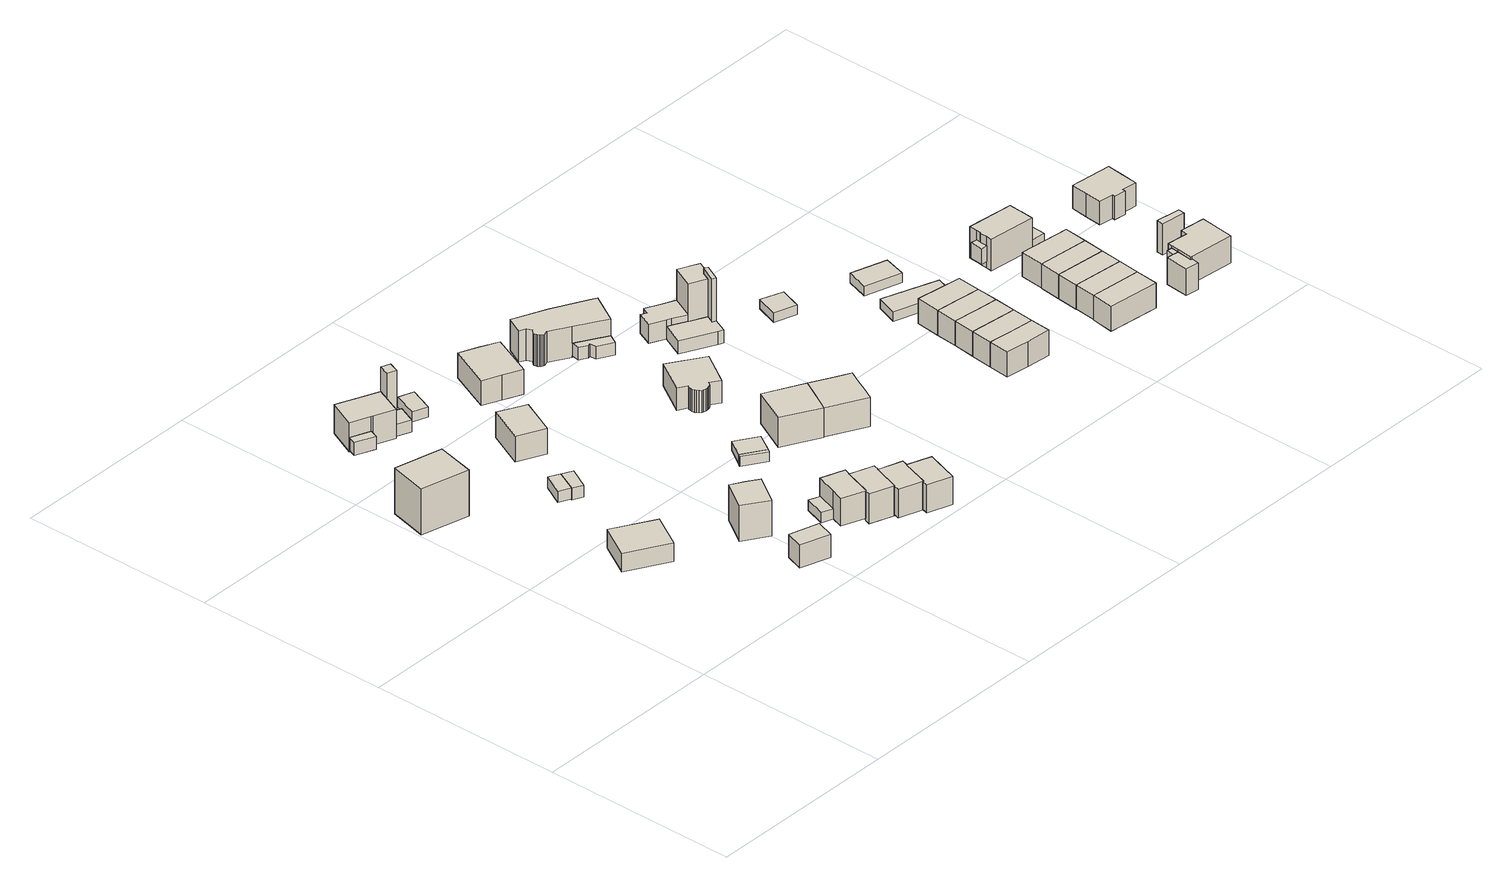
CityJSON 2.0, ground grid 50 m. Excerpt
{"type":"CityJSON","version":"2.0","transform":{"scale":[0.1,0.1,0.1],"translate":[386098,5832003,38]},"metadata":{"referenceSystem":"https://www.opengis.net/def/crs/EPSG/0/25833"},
"CityObjects":{
"building1":{"type":"Building","attributes":{"Gemeindeschluessel":"11000012","BezugspunktDach":"2200","function":"31001_1010","measuredHeight":14.35,"storeysAboveGround":2},"address":[{"country":"Germany","locality":"Berlin","thoroughfareNumber":"35","thoroughfareName":"Veltheimstraße"}],"geometry":[{"type":"Solid","lod":"1","boundaries":[[[[0,1,2,3]],[[4,5,6,7]],[[4,7,3,2]],[[5,4,2,1]],[[6,5,1,0]],[[7,6,0,3]]]]}]},
"building2":{"type":"Building","attributes":{"Gemeindeschluessel":"11000012","BezugspunktDach":"2200","function":"31001_1010","measuredHeight":5.49,"storeysAboveGround":1},"address":[{"country":"Germany","locality":"Berlin","thoroughfareNumber":"36A","thoroughfareName":"Veltheimstraße"}],"geometry":[{"type":"Solid","lod":"1","boundaries":[[[[8,9,10,11]],[[12,13,14,15]],[[12,15,11,10]],[[13,12,10,9]],[[14,13,9,8]],[[15,14,8,11]]]]}]},
"building3":{"type":"Building","attributes":{"Gemeindeschluessel":"11000012","BezugspunktDach":"2200","function":"31001_2463","measuredHeight":8.13,"storeysAboveGround":1},"address":[{"country":"Germany","locality":"Berlin","thoroughfareNumber":"38 (1)","thoroughfareName":"Veltheimstraße"}],"geometry":[{"type":"Solid","lod":"1","boundaries":[[[[16,17,18,19]],[[20,21,22,23]],[[20,23,19,18]],[[21,20,18,17]],[[22,21,17,16]],[[23,22,16,19]]]]}]},
"building4":{"type":"Building","attributes":{"Gemeindeschluessel":"11000012","function":"31001_1010"},"address":[{"country":"Germany","locality":"Berlin","thoroughfareNumber":"35A","thoroughfareName":"Veltheimstraße"}],"children":["building4-1","building4-2","building4-3"]},
"building4-1":{"type":"BuildingPart","attributes":{"BezugspunktDach":"2200","measuredHeight":9.42,"storeysAboveGround":2},"parents":["building4"],"geometry":[{"type":"MultiSurface","lod":"1","boundaries":[[[24,25,26,27,28,29,30,31]],[[32,33,34,35,36,37,38,39]],[[32,39,31,30]],[[33,32,30,29]],[[34,33,29,28]],[[35,34,28,40,41,27]],[[36,35,27,26]],[[37,36,26,25]],[[38,37,25,24]],[[42,43,24,31]],[[39,38,44,45]],[[27,41,40,28]],[[45,44,43,42]]]}]},
"building4-2":{"type":"BuildingPart","attributes":{"BezugspunktDach":"2200","measuredHeight":13.33,"storeysAboveGround":2},"parents":["building4"],"geometry":[{"type":"MultiSurface","lod":"1","boundaries":[[[46,47,48,49]],[[40,50,51,41]],[[40,28,27,49,48]],[[50,40,48,47]],[[51,50,47,46]],[[41,51,46,49]],[[41,27,28,40]]]}]},
"building4-3":{"type":"BuildingPart","attributes":{"BezugspunktDach":"2200","measuredHeight":3.38,"storeysAboveGround":2},"parents":["building4"],"geometry":[{"type":"Solid","lod":"1","boundaries":[[[[52,43,42,53]],[[45,44,54,55]],[[45,55,53,42]],[[54,44,43,52]],[[55,54,52,53]],[[45,42,43,44]]]]}]},
"building5":{"type":"Building","attributes":{"Gemeindeschluessel":"11000012","BezugspunktDach":"2200","function":"31001_2463","measuredHeight":2.88,"storeysAboveGround":1},"address":[{"country":"Germany","locality":"Berlin","thoroughfareNumber":"37 (1)","thoroughfareName":"Veltheimstraße"}],"geometry":[{"type":"Solid","lod":"1","boundaries":[[[[56,57,58,59]],[[60,61,62,63]],[[60,63,59,58]],[[61,60,58,57]],[[62,61,57,56]],[[63,62,56,59]]]]}]},
"building6":{"type":"Building","attributes":{"Gemeindeschluessel":"11000012","BezugspunktDach":"2200","function":"31001_2463","measuredHeight":3.05,"storeysAboveGround":1},"address":[{"country":"Germany","locality":"Berlin","thoroughfareNumber":"37A (1)","thoroughfareName":"Veltheimstraße"}],"geometry":[{"type":"Solid","lod":"1","boundaries":[[[[64,65,57,56]],[[66,67,68,69]],[[66,69,56,57]],[[67,66,57,65]],[[68,67,65,64]],[[69,68,64,56]]]]}]},
"building7":{"type":"Building","attributes":{"Gemeindeschluessel":"11000012","BezugspunktDach":"2200","function":"51009_1610","measuredHeight":3.01,"storeysAboveGround":0},"address":[{"country":"Germany","locality":"Berlin"}],"geometry":[{"type":"Solid","lod":"1","boundaries":[[[[70,71,72,73,74]],[[75,76,77,78,79]],[[75,79,74,73]],[[76,75,73,72]],[[77,76,72,71]],[[78,77,71,70]],[[79,78,70,74]]]]}]},
"building8":{"type":"Building","attributes":{"Gemeindeschluessel":"11000012","BezugspunktDach":"2200","function":"31001_1010","measuredHeight":11.53,"storeysAboveGround":3},"address":[{"country":"Germany","locality":"Berlin","thoroughfareNumber":"38","thoroughfareName":"Veltheimstraße"}],"geometry":[{"type":"Solid","lod":"1","boundaries":[[[[80,81,82,83,84]],[[85,86,87,88,89]],[[85,89,84,83]],[[86,85,83,82]],[[87,86,82,81]],[[88,87,81,80]],[[89,88,80,84]]]]}]},
"building9":{"type":"Building","attributes":{"Gemeindeschluessel":"11000012","BezugspunktDach":"2200","function":"31001_1010","measuredHeight":8.07,"storeysAboveGround":1},"address":[{"country":"Germany","locality":"Berlin","thoroughfareNumber":"37","thoroughfareName":"Veltheimstraße"}],"geometry":[{"type":"Solid","lod":"1","boundaries":[[[[90,91,92,93,94]],[[95,96,97,98,99]],[[95,99,94,93]],[[96,95,93,92]],[[97,96,92,91]],[[98,97,91,90]],[[99,98,90,94]]]]}]},
"building10":{"type":"Building","attributes":{"Gemeindeschluessel":"11000012","BezugspunktDach":"2200","function":"31001_2463","measuredHeight":2.65,"storeysAboveGround":1},"address":[{"country":"Germany","locality":"Berlin","thoroughfareNumber":"35A (1)","thoroughfareName":"Veltheimstraße"}],"geometry":[{"type":"Solid","lod":"1","boundaries":[[[[100,101,102,103]],[[104,105,106,107]],[[104,107,103,102]],[[105,104,102,101]],[[106,105,101,100]],[[107,106,100,103]]]]}]},
"building11":{"type":"Building","attributes":{"Gemeindeschluessel":"11000012","BezugspunktDach":"2200","function":"31001_2463","measuredHeight":2.65,"storeysAboveGround":1},"address":[{"country":"Germany","locality":"Berlin","thoroughfareNumber":"40 (1)","thoroughfareName":"Veltheimstraße"}],"geometry":[{"type":"Solid","lod":"1","boundaries":[[[[108,109,110,111]],[[112,113,114,115]],[[112,115,111,110]],[[113,112,110,109]],[[114,113,109,108]],[[115,114,108,111]]]]}]},
"building12":{"type":"Building","attributes":{"Gemeindeschluessel":"11000012","BezugspunktDach":"2200","function":"31001_1010","measuredHeight":7.31,"storeysAboveGround":2},"address":[{"country":"Germany","locality":"Berlin","thoroughfareNumber":"40","thoroughfareName":"Veltheimstraße"}],"geometry":[{"type":"Solid","lod":"1","boundaries":[[[[116,117,118,119,120,121,122,123,124]],[[114,113,125,126,127,128,129,130,131]],[[114,131,124,123]],[[113,114,123,122]],[[125,113,122,121]],[[126,125,121,120]],[[127,126,120,119]],[[128,127,119,118]],[[129,128,118,117]],[[130,129,117,116]],[[131,130,116,124]]]]}]},
"building13":{"type":"Building","attributes":{"Gemeindeschluessel":"11000012","BezugspunktDach":"2200","function":"31001_1010","measuredHeight":7.72,"storeysAboveGround":2},"address":[{"country":"Germany","locality":"Berlin","thoroughfareNumber":"40A","thoroughfareName":"Veltheimstraße"}],"geometry":[{"type":"Solid","lod":"1","boundaries":[[[[132,133,134,135,136,119,118,117,116,137]],[[138,139,140,141,142,143,144,145,146,147]],[[138,147,137,116]],[[139,138,116,117]],[[140,139,117,118]],[[141,140,118,119]],[[142,141,119,136]],[[143,142,136,135]],[[144,143,135,134]],[[145,144,134,133]],[[146,145,133,132]],[[147,146,132,137]]]]}]},
"building14":{"type":"Building","attributes":{"Gemeindeschluessel":"11000012","BezugspunktDach":"2200","function":"31001_1010","measuredHeight":9.08,"storeysAboveGround":1},"address":[{"country":"Germany","locality":"Berlin","thoroughfareNumber":"37A","thoroughfareName":"Veltheimstraße"}],"geometry":[{"type":"Solid","lod":"1","boundaries":[[[[148,149,150,151,152,153]],[[154,155,156,157,158,159]],[[154,159,153,152]],[[155,154,152,151]],[[156,155,151,150]],[[157,156,150,149]],[[158,157,149,148]],[[159,158,148,153]]]]}]},
"building15":{"type":"Building","attributes":{"Gemeindeschluessel":"11000012","BezugspunktDach":"2200","function":"31001_1010","measuredHeight":7.48,"storeysAboveGround":2},"address":[{"country":"Germany","locality":"Berlin","thoroughfareNumber":"40B","thoroughfareName":"Veltheimstraße"}],"geometry":[{"type":"Solid","lod":"1","boundaries":[[[[160,161,162,163,164,135,134,133,132,165]],[[166,167,168,169,170,171,172,173,174,175]],[[166,175,165,132]],[[167,166,132,133]],[[168,167,133,134]],[[169,168,134,135]],[[170,169,135,164]],[[171,170,164,163]],[[172,171,163,162]],[[173,172,162,161]],[[174,173,161,160]],[[175,174,160,165]]]]}]},
"building16":{"type":"Building","attributes":{"Gemeindeschluessel":"11000012","BezugspunktDach":"2200","function":"51009_1610","measuredHeight":2.6,"storeysAboveGround":0},"address":[{"country":"Germany","locality":"Berlin"}],"geometry":[{"type":"Solid","lod":"1","boundaries":[[[[176,177,178,179,180]],[[181,182,183,184,185]],[[181,185,180,179]],[[182,181,179,178]],[[183,182,178,177]],[[184,183,177,176]],[[185,184,176,180]]]]}]},
"building17":{"type":"Building","attributes":{"Gemeindeschluessel":"11000012","BezugspunktDach":"2200","function":"31001_2463","measuredHeight":2.34,"storeysAboveGround":1},"address":[{"country":"Germany","locality":"Berlin","thoroughfareNumber":"41 (1)","thoroughfareName":"Veltheimstraße"}],"geometry":[{"type":"Solid","lod":"1","boundaries":[[[[177,186,187,178]],[[188,189,190,191]],[[188,191,178,187]],[[189,188,187,186]],[[190,189,186,177]],[[191,190,177,178]]]]}]},
"building18":{"type":"Building","attributes":{"Gemeindeschluessel":"11000012","BezugspunktDach":"2200","function":"31001_1010","measuredHeight":7.34,"storeysAboveGround":2},"address":[{"country":"Germany","locality":"Berlin","thoroughfareNumber":"40C","thoroughfareName":"Veltheimstraße"}],"geometry":[{"type":"Solid","lod":"1","boundaries":[[[[192,193,163,162,161,160,194]],[[195,196,197,198,199,200,201]],[[195,201,194,160]],[[196,195,160,161]],[[197,196,161,162]],[[198,197,162,163]],[[199,198,163,193]],[[200,199,193,192]],[[201,200,192,194]]]]}]},
"building19":{"type":"Building","attributes":{"Gemeindeschluessel":"11000012","BezugspunktDach":"2200","function":"31001_1010","measuredHeight":7.98,"storeysAboveGround":1},"address":[{"country":"Germany","locality":"Berlin","thoroughfareNumber":"41","thoroughfareName":"Veltheimstraße"}],"geometry":[{"type":"Solid","lod":"1","boundaries":[[[[202,203,204,205,206,207,208,209,210,211,212,213,214,215,216,217,218,219,220]],[[221,222,223,224,225,226,227,228,229,230,231,232,233,234,235,236,237,238,239]],[[221,239,220,219]],[[222,221,219,218]],[[223,222,218,217]],[[224,223,217,216]],[[225,224,216,215]],[[226,225,215,214]],[[227,226,214,213]],[[228,227,213,212]],[[229,228,212,211]],[[230,229,211,210]],[[231,230,210,209]],[[232,231,209,208]],[[233,232,208,207]],[[234,233,207,206]],[[235,234,206,205]],[[236,235,205,204]],[[237,236,204,203]],[[238,237,203,202]],[[239,238,202,220]]]]}]},
"building20":{"type":"Building","attributes":{"Gemeindeschluessel":"11000012","function":"31001_1010"},"address":[{"country":"Germany","locality":"Berlin","thoroughfareNumber":"39","thoroughfareName":"Veltheimstraße"}],"children":["building20-1","building20-2"]},
"building20-1":{"type":"BuildingPart","attributes":{"BezugspunktDach":"2200","measuredHeight":8.23,"storeysAboveGround":2},"parents":["building20"],"geometry":[{"type":"MultiSurface","lod":"1","boundaries":[[[240,241,242,243,244,245,246,247,248,249,250,251,252,253,254,255,256,257,258]],[[259,260,261,262,263,264,265,266,267,268,269,270,271,272,273,274,275,276,277]],[[259,277,258,257]],[[260,259,257,256]],[[261,260,256,255]],[[262,261,255,254]],[[263,262,254,253]],[[264,263,253,252]],[[278,279,280,281,265,264,252,251]],[[266,265,251,250]],[[267,266,250,249]],[[268,267,249,248]],[[269,268,248,247]],[[270,269,247,246]],[[271,270,246,245]],[[272,271,245,244]],[[273,272,244,243]],[[274,273,243,242]],[[275,274,242,241]],[[276,275,241,240]],[[277,276,240,258]],[[281,280,279,278]]]}]},
"building20-2":{"type":"BuildingPart","attributes":{"BezugspunktDach":"2200","measuredHeight":3.27,"storeysAboveGround":2},"parents":["building20"],"geometry":[{"type":"MultiSurface","lod":"1","boundaries":[[[282,283,284,285,279,278,286]],[[281,280,287,288,289,290,291]],[[281,291,286,278]],[[287,280,279,285]],[[288,287,285,284]],[[289,288,284,283]],[[290,289,283,282]],[[291,290,282,286]],[[281,292,278,279,280]]]}]},
"building21":{"type":"Building","attributes":{"Gemeindeschluessel":"11000012","BezugspunktDach":"2200","function":"31001_1010","measuredHeight":10.03,"storeysAboveGround":2},"address":[{"country":"Germany","locality":"Berlin","thoroughfareNumber":"43","thoroughfareName":"Veltheimstraße"}],"geometry":[{"type":"Solid","lod":"1","boundaries":[[[[293,294,295,296,297]],[[298,299,300,301,302]],[[298,302,297,296]],[[299,298,296,295]],[[300,299,295,294]],[[301,300,294,293]],[[302,301,293,297]]]]}]},
"building22":{"type":"Building","attributes":{"Gemeindeschluessel":"11000012","BezugspunktDach":"2200","function":"31001_1010","measuredHeight":9.89,"storeysAboveGround":2},"address":[{"country":"Germany","locality":"Berlin","thoroughfareNumber":"11","thoroughfareName":"Amandastraße"}],"geometry":[{"type":"Solid","lod":"1","boundaries":[[[[303,304,305,306,307,308,295,309,310,293]],[[311,312,313,314,315,316,317,318,319,320]],[[311,320,293,310]],[[312,311,310,309]],[[313,312,309,295]],[[314,313,295,308]],[[315,314,308,307]],[[316,315,307,306]],[[317,316,306,305]],[[318,317,305,304]],[[319,318,304,303]],[[320,319,303,293]]]]}]},
"building23":{"type":"Building","attributes":{"Gemeindeschluessel":"11000012","BezugspunktDach":"2200","function":"31001_2463","measuredHeight":3.21,"storeysAboveGround":1},"address":[{"country":"Germany","locality":"Berlin","thoroughfareNumber":"11 (1)","thoroughfareName":"Amandastraße"}],"geometry":[{"type":"Solid","lod":"1","boundaries":[[[[321,322,323,324]],[[325,326,327,328]],[[325,328,324,323]],[[326,325,323,322]],[[327,326,322,321]],[[328,327,321,324]]]]}]},
"building24":{"type":"Building","attributes":{"Gemeindeschluessel":"11000012","function":"31001_1010"},"address":[{"country":"Germany","locality":"Berlin","thoroughfareNumber":"13","thoroughfareName":"Amandastraße"}],"children":["building24-1","building24-2","building24-3"]},
"building24-1":{"type":"BuildingPart","attributes":{"BezugspunktDach":"2200","measuredHeight":13.26,"storeysAboveGround":1},"parents":["building24"],"geometry":[{"type":"MultiSurface","lod":"1","boundaries":[[[329,330,331,332,333,334]],[[335,336,337,338,339,340]],[[341,342,334,333]],[[335,340,343,344,345]],[[336,335,333,332]],[[337,336,332,331]],[[338,337,331,330]],[[339,338,330,329]],[[346,347,339,329,334]],[[345,344,343,342,341]],[[348,340,339,347,346]]]}]},
"building24-2":{"type":"BuildingPart","attributes":{"BezugspunktDach":"2200","measuredHeight":4.05,"storeysAboveGround":1},"parents":["building24"],"geometry":[{"type":"MultiSurface","lod":"1","boundaries":[[[349,350,351,352,347,346,353,354,355]],[[356,357,340,339,358,359,360,361,362]],[[356,362,355,354]],[[357,356,354,363,364,365]],[[340,357,353,365,343,346]],[[358,339,347,352]],[[359,358,352,351]],[[360,359,351,350]],[[361,360,350,349]],[[362,361,349,355]],[[365,364,366,353]],[[366,364,363,354]],[[343,365,353,346]],[[340,346,347,339]]]}]},
"building24-3":{"type":"BuildingPart","attributes":{"BezugspunktDach":"2200","measuredHeight":7.11,"storeysAboveGround":1},"parents":["building24"],"geometry":[{"type":"MultiSurface","lod":"1","boundaries":[[[367,368,342,341,369,370,371,372,373]],[[374,375,376,377,344,343,364,363,378]],[[374,378,373,372]],[[375,374,372,371]],[[376,375,371,370]],[[377,376,370,369]],[[344,377,369,341]],[[366,353,346,342,368]],[[363,354,366,364,368,367]],[[378,363,367,373]],[[343,344,341,342]],[[364,365,353,366]],[[365,343,346,353]],[[364,366,354,363]]]}]},
"building25":{"type":"Building","attributes":{"Gemeindeschluessel":"11000012","BezugspunktDach":"2200","function":"51009_1610","measuredHeight":14.51,"storeysAboveGround":0},"address":[{"country":"Germany","locality":"Berlin"}],"geometry":[{"type":"Solid","lod":"1","boundaries":[[[[379,380,381,382]],[[383,384,385,386]],[[383,386,382,381]],[[384,383,381,380]],[[385,384,380,379]],[[386,385,379,382]]]]}]},
"building26":{"type":"Building","attributes":{"Gemeindeschluessel":"11000012","BezugspunktDach":"2200","function":"31001_2463","measuredHeight":2.5,"storeysAboveGround":1},"address":[{"country":"Germany","locality":"Berlin","thoroughfareNumber":"13 (1)","thoroughfareName":"Amandastraße"}],"geometry":[{"type":"Solid","lod":"1","boundaries":[[[[387,388,389,390]],[[391,392,393,394]],[[391,394,390,389]],[[392,391,389,388]],[[393,392,388,387]],[[394,393,387,390]]]]}]},
"building27":{"type":"Building","attributes":{"Gemeindeschluessel":"11000012","BezugspunktDach":"2200","function":"31001_1010","measuredHeight":9.66,"storeysAboveGround":1},"address":[{"country":"Germany","locality":"Berlin","thoroughfareNumber":"47","thoroughfareName":"Veltheimstraße"}],"geometry":[{"type":"Solid","lod":"1","boundaries":[[[[395,396,397,398,399,400]],[[401,402,403,404,405,406]],[[401,406,400,399]],[[402,401,399,398]],[[403,402,398,397]],[[404,403,397,396]],[[405,404,396,395]],[[406,405,395,400]]]]}]},
"building28":{"type":"Building","attributes":{"Gemeindeschluessel":"11000012","BezugspunktDach":"2200","function":"31001_1010","measuredHeight":9.63,"storeysAboveGround":1},"address":[{"country":"Germany","locality":"Berlin","thoroughfareNumber":"47A","thoroughfareName":"Veltheimstraße"}],"geometry":[{"type":"Solid","lod":"1","boundaries":[[[[398,397,407,408,409,399]],[[410,411,412,403,402,401]],[[410,401,399,409]],[[411,410,409,408]],[[412,411,408,407]],[[403,412,407,397]],[[402,403,397,398]],[[401,402,398,399]]]]}]},
"building29":{"type":"Building","attributes":{"Gemeindeschluessel":"11000012","BezugspunktDach":"2200","function":"31001_1010","measuredHeight":9.6,"storeysAboveGround":1},"address":[{"country":"Germany","locality":"Berlin","thoroughfareNumber":"47B","thoroughfareName":"Veltheimstraße"}],"geometry":[{"type":"Solid","lod":"1","boundaries":[[[[407,413,414,415,409]],[[416,417,418,419,420]],[[416,420,409,415]],[[417,416,415,414]],[[418,417,414,413]],[[419,418,413,407]],[[420,419,407,409]]]]}]},
"building30":{"type":"Building","attributes":{"Gemeindeschluessel":"11000012","BezugspunktDach":"2200","function":"31001_1010","measuredHeight":9.53,"storeysAboveGround":1},"address":[{"country":"Germany","locality":"Berlin","thoroughfareNumber":"47C","thoroughfareName":"Veltheimstraße"}],"geometry":[{"type":"Solid","lod":"1","boundaries":[[[[414,413,421,422,423,415]],[[424,425,426,418,417,416]],[[424,416,415,423]],[[425,424,423,422]],[[426,425,422,421]],[[418,426,421,413]],[[417,418,413,414]],[[416,417,414,415]]]]}]},
"building31":{"type":"Building","attributes":{"Gemeindeschluessel":"11000012","BezugspunktDach":"2200","function":"31001_1010","measuredHeight":9.56,"storeysAboveGround":1},"address":[{"country":"Germany","locality":"Berlin","thoroughfareNumber":"47D","thoroughfareName":"Veltheimstraße"}],"geometry":[{"type":"Solid","lod":"1","boundaries":[[[[422,421,427,428,423]],[[429,430,426,425,424]],[[429,424,423,428]],[[430,429,428,427]],[[426,430,427,421]],[[425,426,421,422]],[[424,425,422,423]]]]}]},
"building32":{"type":"Building","attributes":{"Gemeindeschluessel":"11000012","BezugspunktDach":"2200","function":"31001_2463","measuredHeight":2.52,"storeysAboveGround":1},"address":[{"country":"Germany","locality":"Berlin","thoroughfareNumber":"14","thoroughfareName":"Amandastraße"}],"geometry":[{"type":"Solid","lod":"1","boundaries":[[[[431,432,433,434]],[[435,436,437,438]],[[435,438,434,433]],[[436,435,433,432]],[[437,436,432,431]],[[438,437,431,434]]]]}]},
"building33":{"type":"Building","attributes":{"Gemeindeschluessel":"11000012","BezugspunktDach":"2200","function":"31001_2463","measuredHeight":2.46,"storeysAboveGround":1},"address":[{"country":"Germany","locality":"Berlin","thoroughfareNumber":"14 (1)","thoroughfareName":"Amandastraße"}],"geometry":[{"type":"Solid","lod":"1","boundaries":[[[[439,440,441,442]],[[443,444,445,446]],[[443,446,442,441]],[[444,443,441,440]],[[445,444,440,439]],[[446,445,439,442]]]]}]},
"building34":{"type":"Building","attributes":{"Gemeindeschluessel":"11000012","BezugspunktDach":"2200","function":"31001_1010","measuredHeight":8.48,"storeysAboveGround":1},"address":[{"country":"Germany","locality":"Berlin","thoroughfareNumber":"49","thoroughfareName":"Veltheimstraße"}],"geometry":[{"type":"Solid","lod":"1","boundaries":[[[[447,448,449,450,451]],[[452,453,454,455,456]],[[452,456,451,450]],[[453,452,450,449]],[[454,453,449,448]],[[455,454,448,447]],[[456,455,447,451]]]]}]},
"building35":{"type":"Building","attributes":{"Gemeindeschluessel":"11000012","BezugspunktDach":"2200","function":"31001_1010","measuredHeight":8.34,"storeysAboveGround":1},"address":[{"country":"Germany","locality":"Berlin","thoroughfareNumber":"49A","thoroughfareName":"Veltheimstraße"}],"geometry":[{"type":"Solid","lod":"1","boundaries":[[[[448,457,458,459,450]],[[460,461,462,463,464]],[[460,464,450,459]],[[461,460,459,458]],[[462,461,458,457]],[[463,462,457,448]],[[464,463,448,450]]]]}]},
"building36":{"type":"Building","attributes":{"Gemeindeschluessel":"11000012","BezugspunktDach":"2200","function":"31001_1010","measuredHeight":8.4,"storeysAboveGround":1},"address":[{"country":"Germany","locality":"Berlin","thoroughfareNumber":"49B","thoroughfareName":"Veltheimstraße"}],"geometry":[{"type":"Solid","lod":"1","boundaries":[[[[457,465,466,467,459]],[[468,469,470,471,472]],[[468,472,459,467]],[[469,468,467,466]],[[470,469,466,465]],[[471,470,465,457]],[[472,471,457,459]]]]}]},
"building37":{"type":"Building","attributes":{"Gemeindeschluessel":"11000012","BezugspunktDach":"2200","function":"31001_2723","measuredHeight":4.1,"storeysAboveGround":1},"address":[{"country":"Germany","locality":"Berlin","thoroughfareNumber":"16 (1)","thoroughfareName":"Amandastraße"}],"geometry":[{"type":"Solid","lod":"1","boundaries":[[[[473,474,475,476,477]],[[478,479,480,481,482]],[[478,482,477,476]],[[479,478,476,475]],[[480,479,475,474]],[[481,480,474,473]],[[482,481,473,477]]]]}]},
"building38":{"type":"Building","attributes":{"Gemeindeschluessel":"11000012","BezugspunktDach":"2200","function":"31001_1010","measuredHeight":8.4,"storeysAboveGround":1},"address":[{"country":"Germany","locality":"Berlin","thoroughfareNumber":"49C","thoroughfareName":"Veltheimstraße"}],"geometry":[{"type":"Solid","lod":"1","boundaries":[[[[465,483,484,485,467]],[[486,487,488,470,468]],[[486,468,467,485]],[[487,486,485,484]],[[488,487,484,483]],[[470,488,483,465]],[[468,470,465,467]]]]}]},
"building39":{"type":"Building","attributes":{"Gemeindeschluessel":"11000012","BezugspunktDach":"2200","function":"31001_1010","measuredHeight":8.35,"storeysAboveGround":1},"address":[{"country":"Germany","locality":"Berlin","thoroughfareNumber":"49D","thoroughfareName":"Veltheimstraße"}],"geometry":[{"type":"Solid","lod":"1","boundaries":[[[[483,489,490,491,485]],[[492,493,494,495,496]],[[492,496,485,491]],[[493,492,491,490]],[[494,493,490,489]],[[495,494,489,483]],[[496,495,483,485]]]]}]},
"building40":{"type":"Building","attributes":{"Gemeindeschluessel":"11000012","BezugspunktDach":"2200","function":"31001_1010","measuredHeight":10.22,"storeysAboveGround":1},"address":[{"country":"Germany","locality":"Berlin","thoroughfareNumber":"16","thoroughfareName":"Amandastraße"}],"geometry":[{"type":"Solid","lod":"1","boundaries":[[[[497,498,499,500,501,502,503,504,505,506]],[[507,508,509,510,511,512,513,514,515,516]],[[507,516,506,505]],[[508,507,505,504]],[[509,508,504,503]],[[510,509,503,502]],[[511,510,502,501]],[[512,511,501,500]],[[513,512,500,499]],[[514,513,499,498]],[[515,514,498,497]],[[516,515,497,506]]]]}]},
"building41":{"type":"Building","attributes":{"Gemeindeschluessel":"11000012","BezugspunktDach":"2200","function":"31001_2463","measuredHeight":6.99,"storeysAboveGround":1},"address":[{"country":"Germany","locality":"Berlin","thoroughfareNumber":"51 (1)","thoroughfareName":"Veltheimstraße"}],"geometry":[{"type":"Solid","lod":"1","boundaries":[[[[517,518,519,520,521,522,523]],[[524,525,526,527,528,529,530]],[[524,530,523,522]],[[525,524,522,521]],[[526,525,521,520]],[[527,526,520,519]],[[528,527,519,518]],[[529,528,518,517]],[[530,529,517,523]]]]}]},
"building42":{"type":"Building","attributes":{"Gemeindeschluessel":"11000012","BezugspunktDach":"2200","function":"31001_2723","measuredHeight":2.49,"storeysAboveGround":1},"address":[{"country":"Germany","locality":"Berlin","thoroughfareNumber":"16 (2)","thoroughfareName":"Amandastraße"}],"geometry":[{"type":"Solid","lod":"1","boundaries":[[[[531,532,533,534]],[[513,535,536,515]],[[513,515,534,533]],[[535,513,533,532]],[[536,535,532,531]],[[515,536,531,534]]]]}]},
"building43":{"type":"Building","attributes":{"Gemeindeschluessel":"11000012","BezugspunktDach":"2200","function":"31001_2723","measuredHeight":6.36,"storeysAboveGround":1},"address":[{"country":"Germany","locality":"Berlin","thoroughfareNumber":"51 (2)","thoroughfareName":"Veltheimstraße"}],"geometry":[{"type":"Solid","lod":"1","boundaries":[[[[520,537,538,521]],[[539,540,541,542]],[[539,542,521,538]],[[540,539,538,537]],[[541,540,537,520]],[[542,541,520,521]]]]}]},
"building44":{"type":"Building","attributes":{"Gemeindeschluessel":"11000012","BezugspunktDach":"2200","function":"31001_1010","measuredHeight":7.1,"storeysAboveGround":2},"address":[{"country":"Germany","locality":"Berlin","thoroughfareNumber":"51","thoroughfareName":"Veltheimstraße"}],"geometry":[{"type":"Solid","lod":"1","boundaries":[[[[543,544,545,546,547,548,549,550,551]],[[541,540,552,553,554,555,556,557,558]],[[541,558,551,550]],[[540,541,550,549]],[[552,540,549,548]],[[553,552,548,547]],[[554,553,547,546]],[[555,554,546,545]],[[556,555,545,544]],[[557,556,544,543]],[[558,557,543,551]]]]}]},
"building45":{"type":"Building","attributes":{"Gemeindeschluessel":"11000012","BezugspunktDach":"2200","function":"31001_2723","measuredHeight":8.2,"storeysAboveGround":1},"address":[{"country":"Germany","locality":"Berlin","thoroughfareNumber":"51 (3)","thoroughfareName":"Veltheimstraße"}],"geometry":[{"type":"Solid","lod":"1","boundaries":[[[[559,560,561,562]],[[563,564,565,566]],[[563,566,562,561]],[[564,563,561,560]],[[565,564,560,559]],[[566,565,559,562]]]]}]},
"building46":{"type":"Building","attributes":{"Gemeindeschluessel":"11000012","BezugspunktDach":"2200","function":"31001_1010","measuredHeight":9.32,"storeysAboveGround":1},"address":[{"country":"Germany","locality":"Berlin","thoroughfareNumber":"51A","thoroughfareName":"Veltheimstraße"}],"geometry":[{"type":"Solid","lod":"1","boundaries":[[[[567,568,569,570,571,572,573,574,575,576]],[[577,578,579,580,581,582,583,584,585,586]],[[577,586,576,575]],[[578,577,575,574]],[[579,578,574,573]],[[580,579,573,572]],[[581,580,572,571]],[[582,581,571,570]],[[583,582,570,569]],[[584,583,569,568]],[[585,584,568,567]],[[586,585,567,576]]]]}]}
},
"vertices":[
[131,787,127],[154,885,127],[32,914,127],[8,817,127],[32,914,7],[154,885,7],[131,787,7],[8,817,7],
[271,320,72],[320,404,72],[216,464,72],[167,379,72],[216,464,23],[320,404,23],[271,320,23],[167,379,23],
[505,72,85],[520,119,85],[445,141,85],[430,96,85],[445,141,24],[520,119,24],[505,72,24],[430,96,24],
[147,1082,128],[151,1080,128],[203,1059,128],[222,1103,128],[233,1130,128],[182,1151,128],[130,1173,128],[98,1102,128],[130,1173,52],[182,1151,52],[233,1130,52],[222,1103,52],[203,1059,52],[151,1080,52],[147,1082,52],[98,1102,52],[233,1130,60],[222,1103,60],[98,1102,90],[147,1082,90],[147,1082,56],[98,1102,56],
[246,1094,193],[256,1121,193],[233,1130,193],[222,1103,193],[256,1121,60],[246,1094,60],
[139,1061,90],[90,1081,90],[139,1061,56],[90,1081,56],
[310,648,50],[336,702,50],[309,716,50],[281,663,50],[309,716,21],[336,702,21],[310,648,21],[281,663,21],
[336,635,50],[364,688,50],[336,702,19],[364,688,19],[336,635,19],[310,648,19],
[238,1045,89],[257,1090,89],[246,1094,89],[222,1103,89],[203,1059,89],[222,1103,58],[246,1094,58],[257,1090,58],[238,1045,58],[203,1059,58],
[485,224,117],[532,295,117],[501,315,117],[469,334,117],[423,264,117],[469,334,23],[501,315,23],[532,295,23],[485,224,23],[423,264,23],
[359,760,132],[401,852,132],[367,869,132],[333,886,132],[289,792,132],[333,886,65],[367,869,65],[401,852,65],[359,760,65],[289,792,65],
[301,1052,88],[325,1113,88],[286,1127,88],[263,1065,88],[286,1127,62],[325,1113,62],[301,1052,62],[263,1065,62],
[622,167,50],[640,220,50],[612,230,50],[594,177,50],[612,230,23],[640,220,23],[622,167,23],[594,177,23],
[669,115,96],[671,115,96],[694,185,96],[695,185,96],[701,201,96],[641,222,96],[640,220,96],[622,167,96],[612,137,96],[641,222,23],[701,201,23],[695,185,23],[694,185,23],[671,115,23],[669,115,23],[612,137,23],
[724,80,96],[725,80,96],[749,149,96],[750,149,96],[755,164,96],[665,101,96],[669,115,18],[671,115,18],[694,185,18],[695,185,18],[755,164,18],[750,149,18],[749,149,18],[725,80,18],[724,80,18],[665,101,18],
[446,965,136],[493,944,136],[540,1053,136],[494,1074,136],[447,1094,136],[399,985,136],[447,1094,71],[494,1074,71],[540,1053,71],[493,944,71],[446,965,71],[399,985,71],
[778,45,96],[780,44,96],[803,114,96],[804,114,96],[809,129,96],[719,65,96],[724,80,21],[725,80,21],[749,149,21],[750,149,21],[809,129,21],[804,114,21],[803,114,21],[780,44,21],[778,45,21],[719,65,21],
[701,419,47],[706,427,47],[649,462,47],[645,457,47],[645,456,47],[645,457,21],[649,462,21],[706,427,21],[701,419,21],[645,456,21],
[734,472,47],[678,507,47],[678,507,23],[734,472,23],[706,427,23],[649,462,23],
[835,8,96],[863,93,96],[773,29,96],[778,45,23],[780,44,23],[803,114,23],[804,114,23],[863,93,23],[835,8,23],[773,29,23],
[683,636,132],[680,631,132],[679,626,132],[679,621,132],[680,615,132],[682,611,132],[686,607,132],[690,603,132],[694,601,132],[700,600,132],[705,600,132],[710,601,132],[715,603,132],[719,607,132],[722,611,132],[746,595,132],[799,678,132],[712,733,132],[660,650,132],[712,733,74],[799,678,74],[746,595,74],[722,611,74],[719,607,74],[715,603,74],[710,601,74],[705,600,74],[700,600,74],[694,601,74],[690,603,74],[686,607,74],[682,611,74],[680,615,74],[679,621,74],[679,626,74],[680,631,74],[683,636,74],[660,650,74],
[582,1014,165],[588,1001,165],[580,992,165],[579,988,165],[580,984,165],[581,980,165],[583,977,165],[586,974,165],[589,972,165],[593,971,165],[605,975,165],[655,946,165],[732,902,165],[774,976,165],[759,984,165],[671,1029,165],[596,1061,165],[588,1065,165],[566,1022,165],[588,1065,83],[596,1061,83],[671,1029,83],[759,984,83],[774,976,83],[732,902,83],[655,946,83],[605,975,83],[593,971,83],[589,972,83],[586,974,83],[583,977,83],[581,980,83],[580,984,83],[579,988,83],[580,992,83],[588,1001,83],[582,1014,83],[566,1022,83],[655,946,121],[732,902,121],[732,902,88],[655,946,88],
[672,913,121],[678,915,121],[679,898,121],[718,877,121],[651,925,121],[718,877,88],[679,898,88],[678,915,88],[672,913,88],[651,925,88],[655,946,104],
[847,389,101],[871,434,101],[895,479,101],[798,528,101],[753,439,101],[798,528,23],[895,479,23],[871,434,23],[847,389,23],[753,439,23],
[943,339,101],[959,370,101],[973,400,101],[989,431,101],[974,438,101],[952,449,101],[879,449,101],[863,419,101],[863,419,25],[879,449,25],[895,479,25],[952,449,25],[974,438,25],[989,431,25],[973,400,25],[959,370,25],[943,339,25],[847,389,25],
[974,438,56],[989,467,56],[930,497,56],[915,468,56],[930,497,24],[989,467,24],[974,438,24],[915,468,24],
[930,795,215],[940,815,215],[949,810,215],[966,847,215],[915,871,215],[889,815,215],[915,871,83],[966,847,83],[949,810,83],[940,815,83],[930,795,83],[889,815,83],[915,871,134],[889,815,134],[889,815,85],[915,871,85],[915,871,92],[889,815,117],[930,795,117],[889,815,95],
[902,740,117],[914,735,117],[930,770,117],[920,774,117],[886,816,117],[842,837,117],[817,781,117],[842,837,83],[886,816,83],[920,774,83],[930,770,83],[914,735,83],[902,740,83],[817,781,83],[842,837,85],[854,832,85],[886,816,85],[854,832,117],
[842,837,134],[854,832,134],[879,887,134],[844,904,134],[836,887,134],[821,894,134],[804,855,134],[821,894,85],[836,887,85],[844,904,85],[879,887,85],[804,855,85],
[930,770,230],[949,810,230],[940,815,230],[920,774,230],[940,815,84],[949,810,84],[930,770,84],[920,774,84],
[1139,719,74],[1158,775,74],[1103,795,74],[1083,738,74],[1103,795,49],[1158,775,49],[1139,719,49],[1083,738,49],
[1335,226,98],[1397,220,98],[1401,273,98],[1340,279,98],[1279,286,98],[1274,233,98],[1279,286,32],[1340,279,32],[1401,273,32],[1397,220,32],[1335,226,32],[1274,233,32],
[1406,329,98],[1346,335,98],[1285,341,98],[1285,341,32],[1346,335,32],[1406,329,32],
[1411,384,98],[1351,390,98],[1291,397,98],[1291,397,33],[1351,390,33],[1411,384,33],[1406,329,33],[1285,341,33],
[1416,439,98],[1356,446,98],[1296,452,98],[1296,452,33],[1356,446,33],[1416,439,33],
[1421,498,98],[1303,514,98],[1303,514,33],[1421,498,33],
[1415,514,58],[1432,565,58],[1293,614,58],[1273,559,58],[1293,614,33],[1432,565,33],[1415,514,33],[1273,559,33],
[1400,644,58],[1416,701,58],[1325,729,58],[1307,672,58],[1325,729,33],[1416,701,33],[1400,644,33],[1307,672,33],
[1688,165,97],[1694,224,97],[1628,230,97],[1563,236,97],[1556,179,97],[1563,236,32],[1628,230,32],[1694,224,32],[1688,165,32],[1556,179,32],
[1700,279,97],[1634,285,97],[1569,291,97],[1569,291,34],[1634,285,34],[1700,279,34],[1694,224,34],[1563,236,34],
[1705,334,97],[1640,340,97],[1575,346,97],[1575,346,33],[1640,340,33],[1705,334,33],[1700,279,33],[1569,291,33],
[1575,553,80],[1577,574,80],[1578,585,80],[1562,587,80],[1559,554,80],[1562,587,39],[1578,585,39],[1577,574,39],[1575,553,39],[1559,554,39],
[1711,389,97],[1646,395,97],[1581,401,97],[1581,401,33],[1646,395,33],[1711,389,33],
[1717,448,97],[1652,455,97],[1587,462,97],[1587,462,34],[1652,455,34],[1717,448,34],[1711,389,34],[1581,401,34],
[1694,526,104],[1697,560,104],[1697,564,104],[1699,594,104],[1580,606,104],[1578,585,104],[1577,574,104],[1576,572,104],[1575,553,104],[1573,538,104],[1575,553,22],[1576,572,22],[1577,574,22],[1578,585,22],[1580,606,22],[1699,594,22],[1697,564,22],[1697,560,22],[1694,526,22],[1573,538,22],
[1813,152,92],[1815,171,92],[1811,172,92],[1815,212,92],[1802,214,92],[1784,216,92],[1778,156,92],[1784,216,22],[1802,214,22],[1815,212,22],[1811,172,22],[1815,171,22],[1813,152,22],[1778,156,22],
[1730,522,47],[1732,561,47],[1697,564,47],[1694,526,47],[1732,561,22],[1730,522,22],
[1818,232,92],[1804,234,92],[1804,234,28],[1818,232,28],[1815,212,28],[1802,214,28],
[1815,171,99],[1930,160,99],[1940,248,99],[1875,255,99],[1873,237,99],[1819,243,99],[1818,232,99],[1815,212,99],[1811,172,99],[1819,243,28],[1873,237,28],[1875,255,28],[1940,248,28],[1930,160,28],[1815,171,28],[1811,172,28],
[1919,285,109],[1921,302,109],[1859,310,109],[1857,292,109],[1859,310,27],[1921,302,27],[1919,285,27],[1857,292,27],
[1892,467,89],[1891,460,89],[1922,456,89],[1923,464,89],[1961,460,89],[1965,503,89],[1970,546,89],[1864,557,89],[1859,514,89],[1855,471,89],[1859,514,28],[1864,557,28],[1970,546,28],[1965,503,28],[1961,460,28],[1923,464,28],[1922,456,28],[1891,460,28],[1892,467,28],[1855,471,28]
]}
